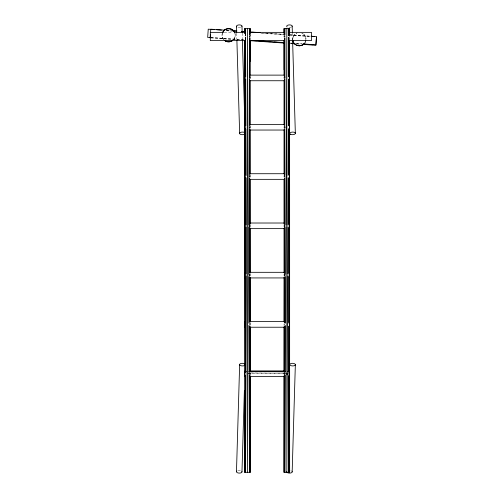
<?xml version="1.0" encoding="UTF-8"?>
<svg xmlns="http://www.w3.org/2000/svg" width="498" height="498" viewBox="0 0 498 498"><rect width="100%" height="100%" fill="white"/><g stroke="black" fill="none" stroke-linecap="round" stroke-linejoin="round"><path stroke-width="0.37" stroke-dasharray="2.49 1.87" d="M249.598 374.409L249.598 372.859M249.691 325.455L249.697 323.127M249.791 275.73L249.791 274.174M249.984 177.045L249.984 175.495M250.077 128.098L250.083 126.542M250.177 78.367L250.177 76.81M284.196 374.409L284.202 372.859M284.283 325.455L284.29 323.905M284.37 275.73L284.377 274.174M284.458 227.555L284.464 224.449M284.545 177.045L284.545 175.495M284.632 128.098L284.632 126.542M284.719 78.367L284.719 76.81M249.187 78.367L249.193 76.81M285.254 374.409L285.261 372.859M285.703 275.73L285.715 274.174M222.444 32.787C221.616 35.24 222.064 38.06 223.926 39.94L222.444 37.686M234.819 37.686L233.338 39.94C235.199 38.053 235.66 35.246 234.819 32.787M293.067 41.048C292.32 38.751 293.017 36.205 294.685 34.48C301.539 30.017 292.612 35.258 293.185 36.759M222.369 33.298L221.977 35.234L222.55 37.935L223.951 39.965M292.712 39.211L293.285 36.51M305.741 40.562C306.675 37.512 304.683 34.2 301.819 33.024L304.097 34.53M233.338 39.94L234.77 37.811L235.286 35.234L234.857 33.21M248.197 374.253L249.834 372.878M224.206 32.358L232.703 32.358M248.048 373.288L285.528 373.288L248.048 372.977M226.216 30.266L231.62 30.639M265.559 33.017L284.072 34.312M289.469 34.686L310.298 36.142M226.833 30.484L231.477 30.808M262.452 32.974L284.134 34.493M289.556 34.866L310.459 36.329M226.185 30.739L232.361 31.169M260.915 33.167L284.072 34.785M289.475 35.165L310.316 36.622M210.984 37.475L244.929 39.846M290.434 43.033L291.977 43.139M295.837 43.407L302.006 43.843M210.772 37.636L242.52 39.859M290.527 43.214L292.077 43.32M296.721 43.65L302.143 44.023M210.94 37.948L237.957 39.84M290.44 43.507L291.984 43.619M296.615 43.942L300.475 44.21M304.073 34.505L305.554 36.759M305.504 36.634L306.021 39.211M292.376 33.098L292.581 40.089M242.177 33.098L242.389 40.089M236.681 33.285L236.867 39.498M284.931 35.632L284.937 37.182M285.111 76.81L285.117 78.367M285.329 126.542L285.335 128.098M248.589 274.174L248.595 275.73M249.044 372.859L249.05 374.409M245.95 126.542L245.962 128.098M284.121 76.81L284.128 78.367M284.221 126.542L284.221 128.098M284.314 175.495L284.321 177.045M284.414 224.449L284.42 227.555M284.507 274.174L284.514 275.73M284.7 372.859L284.707 374.409M249.51 35.632L249.51 37.182M249.579 76.81L249.585 78.367M249.666 126.542L249.672 128.098M249.753 175.495L249.759 177.045M249.928 274.174L249.928 275.73M250.015 323.127L250.015 325.455M250.102 372.859L250.102 374.409M284.9 35.632L284.9 37.182M284.9 76.81L284.9 78.367M284.9 126.542L284.9 128.098M284.9 175.495L284.9 177.045M284.9 224.449L284.9 227.555M284.9 274.174L284.9 275.73M284.9 372.859L284.9 374.409M284.806 76.81L284.806 78.367M284.806 126.542L284.806 128.098M284.806 175.495L284.806 177.045M284.806 224.449L284.806 227.555M284.806 274.174L284.806 275.73M284.806 372.859L284.806 374.409M284.028 76.81L284.028 78.367M284.028 126.542L284.028 128.098M284.028 175.495L284.028 177.045M284.028 224.449L284.028 227.555M284.028 274.174L284.028 275.73M284.028 323.905L284.028 325.455M284.028 372.859L284.028 374.409M250.276 76.032L250.276 79.923M250.276 125.764L250.276 128.098M250.276 174.717L250.276 177.823M250.276 224.449L250.276 227.555M250.276 273.396L250.276 277.28M250.276 322.349L250.276 325.455M250.276 372.859L250.276 375.187M249.498 35.632L249.498 37.182M249.498 76.81L249.498 78.367M249.498 126.542L249.498 128.098M249.498 175.495L249.498 177.045M249.498 224.449L249.498 227.555M249.498 274.174L249.498 275.73M249.498 372.859L249.498 374.409M249.405 76.81L249.405 78.367M249.405 126.542L249.405 128.098M249.405 175.495L249.405 177.045M249.405 224.449L249.405 227.555M249.405 274.174L249.405 275.73M249.405 372.859L249.405 374.409M290.851 470.716A2.751 1.301 1.7 0 1 291.411 470.94M237.907 470.622A2.751 1.301 1.7 0 1 240.652 470.716M291.411 27.06A2.751 1.301 -1.7 0 1 287.52 27.191M240.652 27.284A2.751 1.301 -1.7 0 1 237.907 27.378M249.89 224.449L249.884 227.555L249.84 224.449M250.264 33.298L250.251 39.516L250.276 33.298M284.794 35.632L284.788 37.182L284.806 35.632M289.637 33.298L289.624 39.516L289.649 33.298M249.374 35.632L249.367 37.182L249.405 35.632M284.047 37.182L284.041 35.632L284.028 37.182"/><path stroke-width="0.75" d="M250.276 375.965L250.276 472.316L244.655 472.316L244.767 407.825M250.208 61.273L250.251 40.294L250.276 75.26M250.276 28.635L250.264 33.298L250.276 28.635L244.655 28.635L244.655 33.298L244.655 28.635M289.07 322.349L289.624 40.294L289.649 472.316L284.028 472.316L284.196 375.965M284.202 372.081L284.283 326.234M284.29 322.349L284.37 277.28M284.377 273.396L284.458 227.555M284.464 223.67L284.539 178.601M284.551 174.717L284.626 128.87M284.638 124.986L284.713 79.145M284.719 76.81L284.788 37.96L284.806 76.81M288.965 375.965L288.778 472.316L288.778 375.187M288.971 372.081L289.064 326.234M289.649 28.635L289.637 33.298L289.649 28.635L284.028 28.635L284.028 33.298L284.028 28.635M285.248 375.187L284.806 472.316L284.806 375.187M285.261 372.081L285.479 325.455M285.485 323.127L285.703 276.508M285.715 274.174L285.927 226.777M285.939 225.221L286.836 28.635L286.836 472.316L287.695 275.73M287.701 274.174L287.912 226.777M287.919 225.221L288.124 177.823M288.137 175.495L288.336 128.87M288.354 125.764L288.554 79.145M288.566 76.81L288.74 37.182L288.778 76.81M236.475 471.706L239.65 364.524M241.972 471.892L244.387 390.339M292.17 471.892L295.345 364.71A2.751 1.301 1.7 0 0 291.274 363.44A2.751 1.301 1.7 0 0 291.162 365.7A2.751 1.301 1.7 0 0 295.345 364.71M210.168 37.898L210.417 34.356M210.536 32.8L210.791 29.183L224.673 30.154M316.491 37.051L315.913 45.293L302.79 44.372M293.185 41.658C295.202 47.609 304.975 46.887 305.741 40.562M286.836 374.166L286.836 373.263M233.313 30.509L234.714 32.538C232.641 27.365 224.474 27.44 222.5 32.656L223.216 31.592M304.054 43.936L301.819 45.399M223.907 30.552C226.472 28.062 230.761 28.044 233.338 30.527L231.084 29.046M223.926 30.527L226.185 29.046M226.185 41.421L225.059 40.68C227.026 42.324 230.225 42.181 232.211 40.68M231.084 41.421L232.336 40.631C230.275 42.199 227.051 42.249 224.99 40.655M289.039 373.718L287.134 374.291L287.134 373.718M301.95 45.343L299.366 45.866L296.671 45.293M249.753 371.726L251.471 371.502M223.434 32.358L210.305 32.358L210.305 40.612L245.06 40.612M234.247 32.358L245.06 32.358M250.463 32.358L284.451 32.358M289.855 32.358L311.48 32.358L311.48 40.612L289.855 40.612M250.463 40.612L284.451 40.612M250.345 75.123L284.003 75.123M250.345 80.744L284.003 80.744M250.345 124.419L284.003 124.419M250.345 130.04L284.003 130.04M250.345 173.721L284.003 173.721M250.345 179.342L284.003 179.342L284.028 223.67M250.345 223.017L284.003 223.017M250.345 228.638L284.003 228.638M250.345 272.313L284.003 272.313M250.345 277.934L284.003 277.934M250.345 321.615L284.003 321.615L284.028 277.28M250.345 327.23L284.003 327.23M250.345 370.91L284.003 370.91M244.985 371.726L246.516 371.726M248.813 371.726L285.528 371.726L249.579 371.421M250.345 376.532L284.003 376.532M233.164 30.752L237.017 31.019M241.648 31.343L244.73 31.561M250.133 31.934L260.155 32.638M311.069 36.198L316.467 36.578L315.894 44.814L303.55 43.949M214.445 29.619L208.245 29.183L207.672 37.418L210.772 37.636M216.767 29.78L221.411 30.104M233.027 30.913L236.127 31.131M241.542 31.511L243.092 31.623M252.386 32.27L257.03 32.594M311.238 36.385L314.331 36.603M255.723 40.606L284.265 42.598M292.749 43.195L294.293 43.301M252.586 40.562L256.458 40.83M260.329 41.104L263.423 41.322M267.295 41.589L270.395 41.807M274.267 42.075L277.361 42.293M281.233 42.567L284.333 42.778M302.915 44.079L306.015 44.297M309.887 44.565L312.981 44.783M250.307 40.705L284.265 43.077M292.756 43.668L295.071 43.83M294.667 43.917L296.92 45.399M292.973 40.5L293.235 41.788M292.17 26.108L292.351 32.32M292.606 40.867L295.345 133.29M241.972 26.108L242.159 32.32M242.408 40.867L244.387 107.661M236.475 26.294L236.662 32.507M236.892 40.276L239.65 133.476M248.365 225.221L247.462 28.635L247.462 472.316L246.603 275.73M248.371 226.777L248.589 274.174M248.602 276.508L248.813 323.127M248.826 325.455L249.037 372.081M249.05 375.187L249.498 472.316L249.498 375.187M245.558 35.632L245.526 28.635L245.526 35.632M245.564 37.182L245.738 76.81M245.744 79.145L245.95 125.764M245.962 128.87L246.168 175.495M246.174 177.823L246.386 225.221M246.392 226.777L246.597 274.174M284.109 69.82L284.053 40.294L284.028 75.26M245.327 372.081L244.674 40.294L244.655 472.316M245.333 375.965L245.526 472.316L245.526 375.187M289.581 435.794L289.649 472.316M249.51 34.854L249.498 28.635L249.498 34.854M249.517 37.96L249.579 76.81M249.585 79.145L249.666 124.986M249.672 128.87L249.753 173.939M249.759 178.601L249.84 223.67M249.847 227.555L249.921 272.624M249.934 277.28L250.008 321.571M250.021 326.234L250.096 371.303M250.102 375.965L250.276 472.316M289.357 75.192L289.357 80.682M289.357 124.488L289.357 129.978M289.357 173.783L289.357 179.274M289.357 223.085L289.357 228.576M289.357 272.381L289.357 277.872M289.357 321.677L289.357 327.167M289.357 370.973L289.357 376.469M288.778 79.145L288.778 125.764M288.778 128.87L288.778 174.717M288.778 177.823L288.778 224.449M288.778 227.555L288.778 273.396M288.778 276.508L288.778 323.127M288.778 326.234L288.778 372.081M284.806 79.145L284.806 125.764M284.806 128.87L284.806 174.717M284.806 177.823L284.806 224.449M284.806 227.555L284.806 273.396M284.806 276.508L284.806 323.127M284.806 326.234L284.806 372.081M284.028 80.695L284.028 124.986M284.028 129.648L284.028 173.939M284.028 228.333L284.028 272.624M284.028 327.012L284.028 371.303M284.028 375.965L284.028 472.316M250.276 80.695L250.276 124.986M250.276 129.648L250.276 173.939M250.276 179.38L250.276 223.67M250.276 228.333L250.276 272.624M250.276 277.28L250.276 321.571M250.276 327.012L250.276 371.303M249.498 37.96L249.498 76.81M249.498 79.145L249.498 125.764M249.498 128.87L249.498 174.717M249.498 177.823L249.498 224.449M249.498 227.555L249.498 273.396M249.498 276.508L249.498 322.349M249.498 326.234L249.498 372.081M245.526 37.182L245.526 76.81M245.526 79.145L245.526 125.764M245.526 128.87L245.526 174.717M245.526 177.823L245.526 224.449M245.526 227.555L245.526 273.396M245.526 276.508L245.526 323.127M245.526 326.234L245.526 372.081M244.985 75.192L244.985 80.682M244.985 124.488L244.985 129.978M244.985 173.783L244.985 179.274M244.985 223.085L244.985 228.576M244.985 272.381L244.985 277.872M244.985 321.677L244.985 327.167M244.985 370.973L244.985 376.469M292.089 471.55A2.751 1.301 1.7 0 1 289.718 473.1A2.751 1.301 1.7 0 1 286.674 471.706M241.897 471.55A2.751 1.301 1.7 0 1 238.803 473.075A2.751 1.301 1.7 0 1 236.874 471.064M244.748 365.351A2.751 1.301 1.7 0 1 240.584 365.557A2.751 1.301 1.7 0 1 240.683 363.559A2.751 1.301 1.7 0 1 244.811 364.044M287.072 26.936A2.751 1.301 -1.7 0 1 289.002 24.925A2.751 1.301 -1.7 0 1 292.089 26.45M236.874 26.936A2.751 1.301 -1.7 0 1 238.803 24.925A2.751 1.301 -1.7 0 1 241.897 26.45M244.811 133.956A2.751 1.301 -1.7 0 1 240.683 134.441A2.751 1.301 -1.7 0 1 240.584 132.443A2.751 1.301 -1.7 0 1 244.748 132.649M284.806 28.635L284.794 34.854L284.806 28.635M288.778 28.635L288.747 35.632L288.778 28.635M289.357 371.726L287.825 371.726L289.357 371.726M290.695 134.373A2.751 1.301 -1.7 0 0 295.264 133.632A2.751 1.301 -1.7 0 0 291.822 132.151A2.751 1.301 -1.7 0 0 290.695 134.373"/></g></svg>
